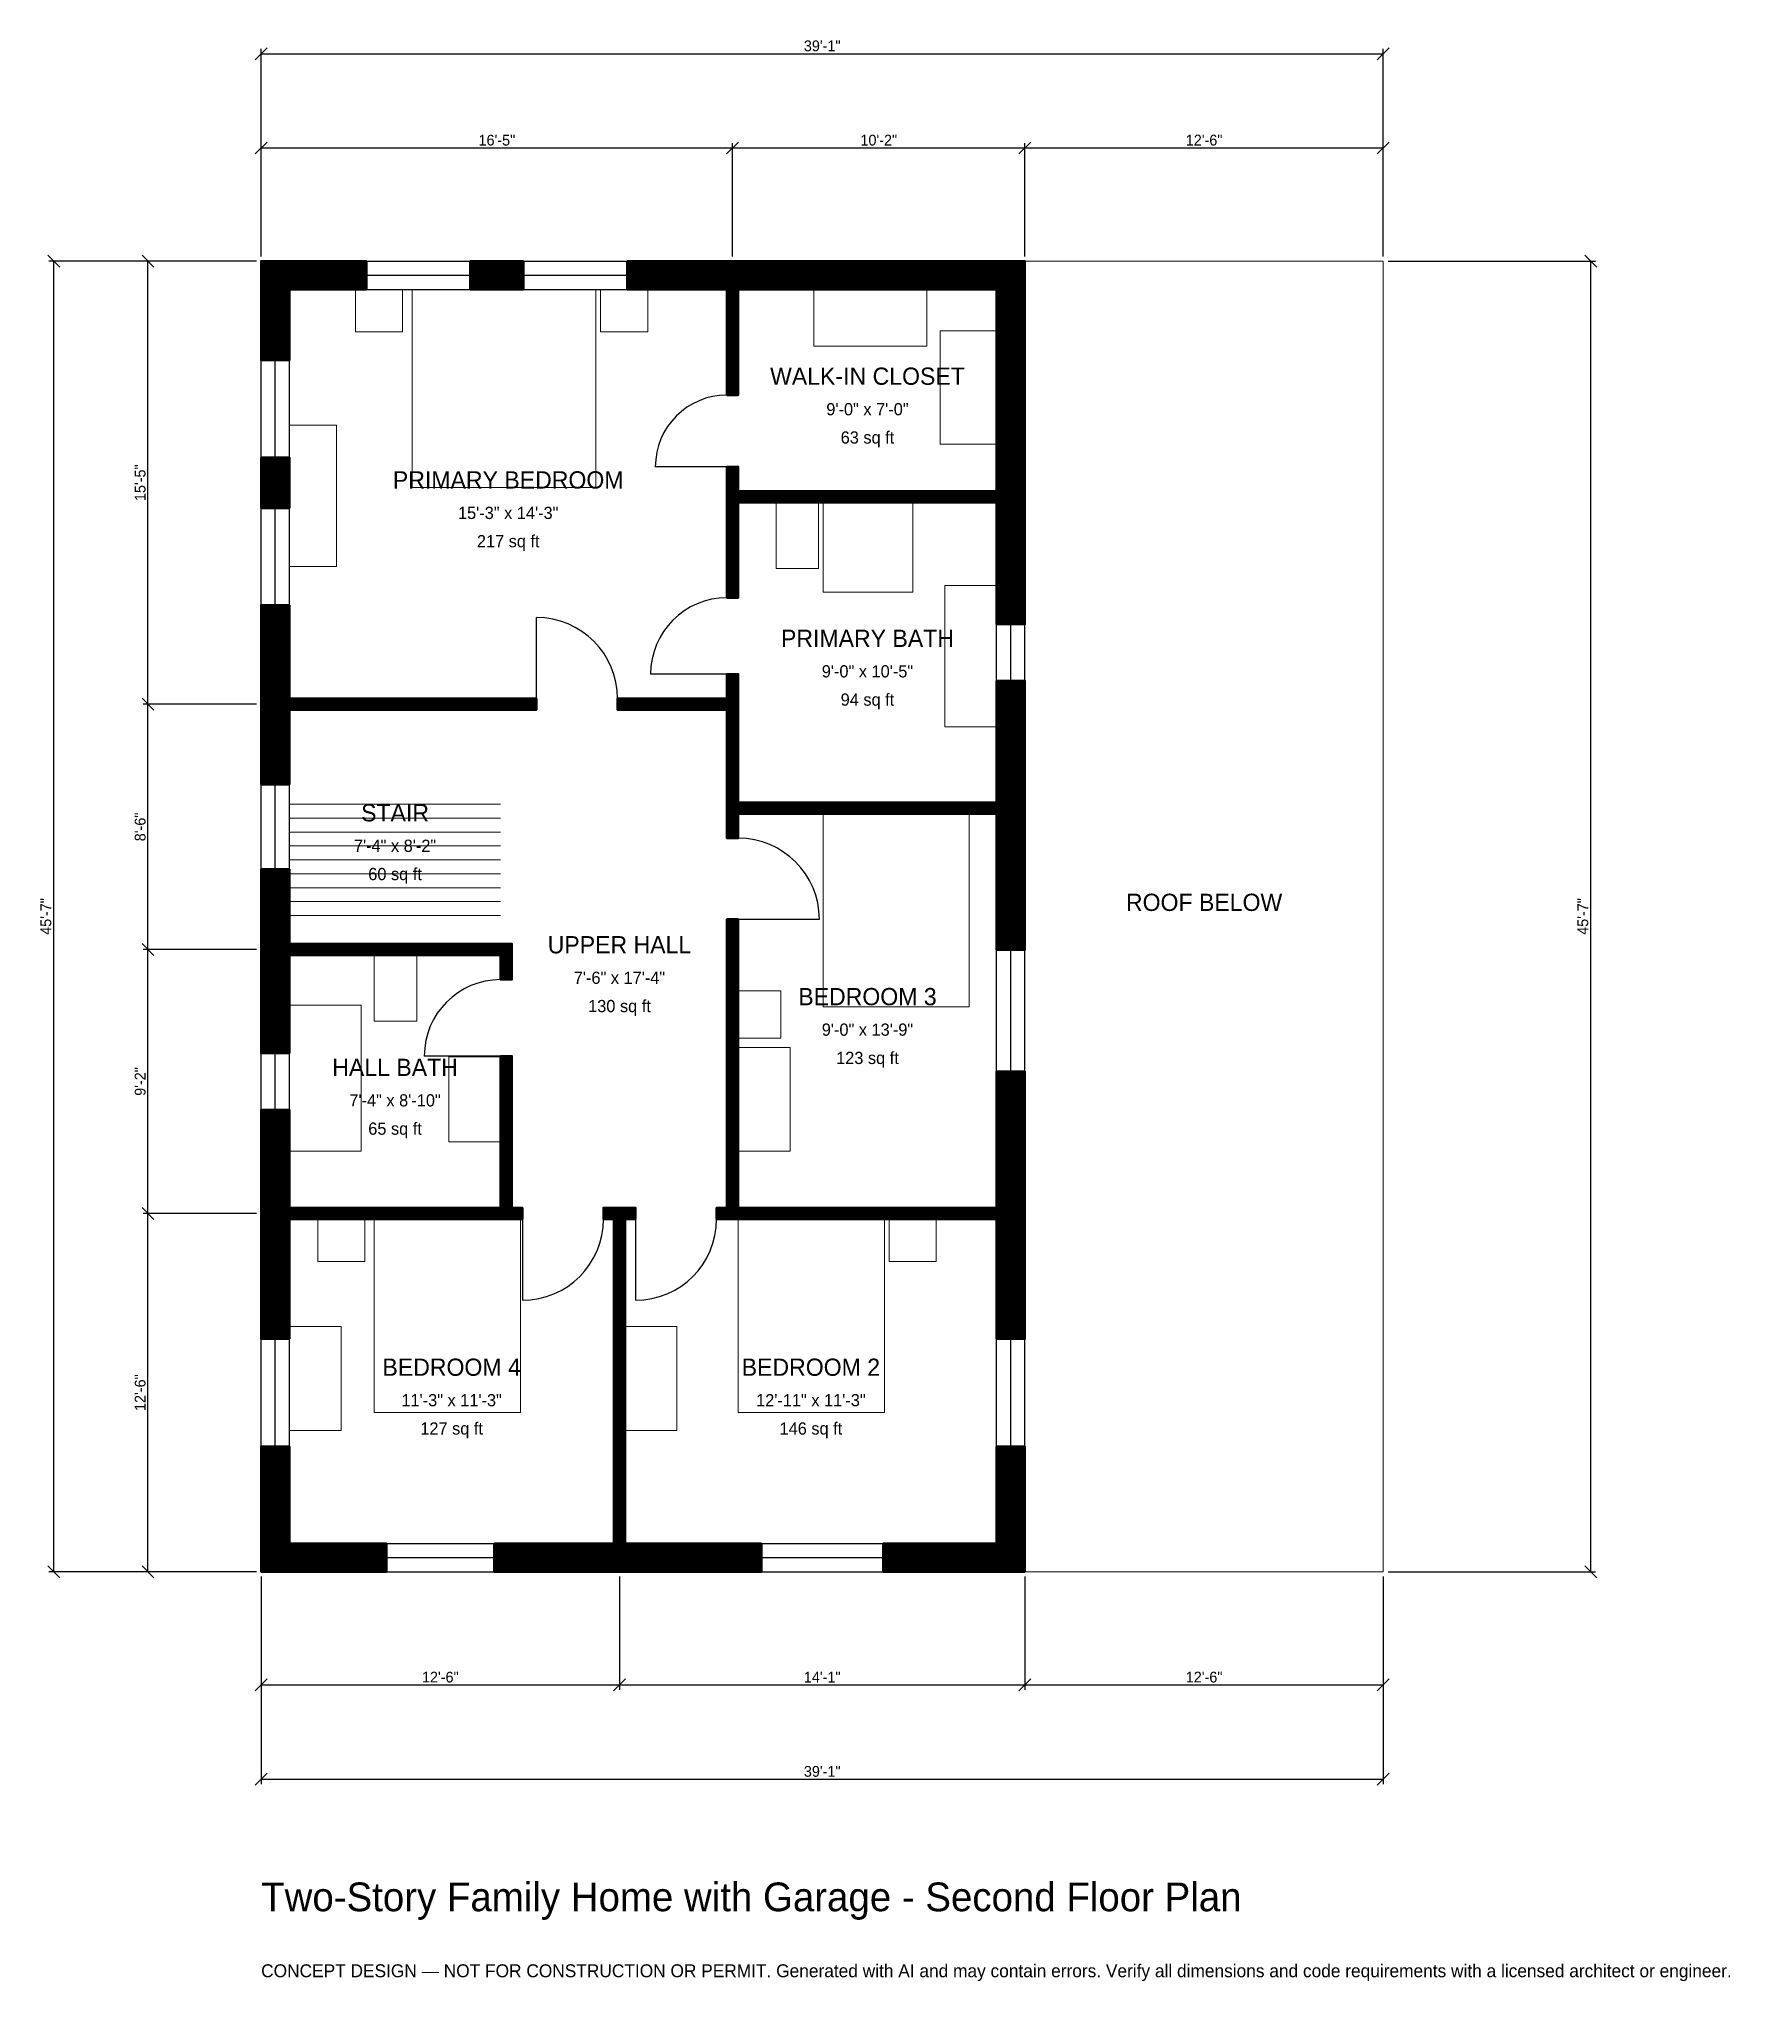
# Model space of a CAD drawing. Header units: inches. Extents: x -93 to 613, y -171 to 640.
import ezdxf
from ezdxf.enums import TextEntityAlignment as Align

# ---------------------------------------------------------------- set-up
doc = ezdxf.new("R2010")
doc.units = ezdxf.units.IN
doc.header["$MEASUREMENT"] = 0
doc.linetypes.add('DASHED', pattern=[0.6, 0.5, -0.1])
for name, color, linetype, lineweight in [('A-ANNO-DIMS', 1, 'Continuous', 13), ('A-ANNO-TEXT', 7, 'Continuous', 18), ('A-AREA-IDEN', 7, 'Continuous', 18), ('A-DOOR', 2, 'Continuous', 25), ('A-FLOR-FIXT', 9, 'Continuous', 13), ('A-FLOR-STRS', 3, 'Continuous', 18), ('A-FURN', 9, 'Continuous', 13), ('A-GLAZ', 4, 'Continuous', 25), ('A-SITE-PAVE', 8, 'Continuous', 13), ('A-WALL', 7, 'Continuous', 50), ('A-WALL-PATT', 8, 'Continuous', 13)]:
    doc.layers.add(name, color=color, linetype=linetype, lineweight=lineweight)
doc.dimstyles.new('PLAN', dxfattribs={"dimtxt": 4.5, "dimasz": 3, "dimexe": 2, "dimexo": 2, "dimgap": 1, "dimtad": 1, "dimdec": 0, "dimlunit": 4, "dimtsz": 2.5, "dimcen": 2.5, "dimclrd": 1, "dimclre": 1, "dimazin": 3, "dimtfac": 1, "dimtmove": 0, "dimatfit": 3})

msp = doc.modelspace()

# ---------------------------------------------------------------- hatches: boundary and pattern name
at = {"layer": 'A-WALL-PATT'}
h = msp.add_hatch(dxfattribs=at)
h.set_pattern_fill('ANSI31', color=8, scale=0.8)
h.paths.add_polyline_path([(143.7008, 0), (97.2441, 0), (97.2441, 11.811), (143.7008, 11.811), (147.2441, 11.811), (147.2441, 147.2441), (142.9134, 147.2441), (142.9134, 151.9685), (147.2441, 151.9685), (151.9685, 151.9685), (156.2992, 151.9685), (156.2992, 147.2441), (151.9685, 147.2441), (151.9685, 11.811), (155.5118, 11.811), (208.8583, 11.811), (208.8583, 0), (155.5118, 0), (151.9685, 0), (151.9685, 0), (147.2441, 0), (147.2441, 0), (143.7008, 0)])
h.paths.add_polyline_path([(11.811, 0), (11.811, 0), (0, 0), (0, 0), (0, 0), (0, 11.811), (0, 11.811), (0, 52.3622), (11.811, 52.3622), (11.811, 11.811), (52.3622, 11.811), (52.3622, 0), (11.811, 0)])
h.paths.add_polyline_path([(0, 143.7008), (0, 147.2441), (0, 147.2441), (0, 151.9685), (0, 151.9685), (0, 155.5118), (0, 192.9134), (11.811, 192.9134), (11.811, 155.5118), (11.811, 151.9685), (100, 151.9685), (100, 215.3543), (104.7244, 215.3543), (104.7244, 151.9685), (109.0551, 151.9685), (109.0551, 147.2441), (104.7244, 147.2441), (100, 147.2441), (11.811, 147.2441), (11.811, 143.7008), (11.811, 97.2441), (0, 97.2441), (0, 143.7008)])
h.paths.add_polyline_path([(0, 253.937), (0, 257.4803), (0, 257.4803), (0, 262.2047), (0, 262.2047), (0, 265.748), (0, 293.3071), (11.811, 293.3071), (11.811, 265.748), (11.811, 262.2047), (100, 262.2047), (104.7244, 262.2047), (104.7244, 257.4803), (104.7244, 247.2441), (100, 247.2441), (100, 257.4803), (11.811, 257.4803), (11.811, 253.937), (11.811, 216.5354), (0, 216.5354), (0, 253.937)])
h.paths.add_polyline_path([(0, 356.2992), (0, 359.8425), (0, 359.8425), (0, 364.5669), (0, 364.5669), (0, 368.1102), (0, 403.6089), (11.811, 403.6089), (11.811, 368.1102), (11.811, 364.5669), (100, 364.5669), (104.7244, 364.5669), (114.9606, 364.5669), (114.9606, 359.8425), (104.7244, 359.8425), (100, 359.8425), (11.811, 359.8425), (11.811, 356.2992), (11.811, 328.7402), (0, 328.7402), (0, 356.2992)])
h.paths.add_polyline_path([(0, 465.2887), (11.811, 465.2887), (11.811, 444.1601), (0, 444.1601), (0, 465.2887)])
h.paths.add_polyline_path([(0, 535.4331), (0, 535.4331), (0, 547.2441), (0, 547.2441), (0, 547.2441), (11.811, 547.2441), (11.811, 547.2441), (43.9633, 547.2441), (43.9633, 535.4331), (11.811, 535.4331), (11.811, 505.8399), (0, 505.8399), (0, 535.4331)])
h.paths.add_polyline_path([(109.5801, 547.2441), (109.5801, 535.4331), (87.2703, 535.4331), (87.2703, 547.2441), (109.5801, 547.2441)])
h.paths.add_polyline_path([(190.9449, 547.2441), (190.9449, 547.2441), (194.4882, 547.2441), (194.4882, 547.2441), (199.2126, 547.2441), (199.2126, 547.2441), (307.0866, 547.2441), (307.0866, 547.2441), (318.8976, 547.2441), (318.8976, 547.2441), (318.8977, 547.2441), (318.8977, 535.4331), (318.8976, 535.4331), (318.8976, 454.7244), (318.8976, 451.1811), (318.8977, 451.1811), (318.8977, 446.4567), (318.8976, 446.4567), (318.8976, 442.9134), (318.8976, 395.6693), (307.0866, 395.6693), (307.0866, 442.9134), (307.0866, 446.4567), (199.2126, 446.4567), (199.2126, 406.6929), (194.4882, 406.6929), (194.4882, 446.4567), (194.4882, 446.4567), (194.4882, 451.1811), (194.4882, 461.4173), (199.2126, 461.4173), (199.2126, 451.1811), (307.0866, 451.1811), (307.0866, 454.7244), (307.0866, 535.4331), (202.7559, 535.4331), (202.7559, 535.4331), (199.2126, 535.4331), (199.2126, 491.3386), (194.4882, 491.3386), (194.4882, 535.4331), (152.8871, 535.4331), (152.8871, 547.2441), (190.9449, 547.2441)])
h.paths.add_polyline_path([(318.8976, 324.8031), (318.8976, 321.2598), (318.8977, 321.2598), (318.8977, 316.5354), (318.8976, 316.5354), (318.8976, 312.9921), (318.8976, 259.6457), (307.0866, 259.6457), (307.0866, 312.9921), (307.0866, 316.5354), (199.2126, 316.5354), (199.2126, 306.2992), (194.4882, 306.2992), (194.4882, 316.5354), (194.4882, 321.2598), (194.4882, 359.8425), (148.8189, 359.8425), (148.8189, 364.5669), (194.4882, 364.5669), (194.4882, 374.8031), (199.2126, 374.8031), (199.2126, 364.5669), (199.2126, 359.8425), (199.2126, 321.2598), (307.0866, 321.2598), (307.0866, 324.8031), (307.0866, 372.0472), (318.8976, 372.0472), (318.8976, 324.8031)])
h.paths.add_polyline_path([(318.8976, 155.5118), (318.8976, 151.9685), (318.8977, 151.9685), (318.8977, 147.2441), (318.8976, 147.2441), (318.8976, 143.7008), (318.8976, 97.2441), (307.0866, 97.2441), (307.0866, 143.7008), (307.0866, 147.2441), (199.2126, 147.2441), (194.4882, 147.2441), (190.1575, 147.2441), (190.1575, 151.9685), (194.4882, 151.9685), (194.4882, 272.4409), (199.2126, 272.4409), (199.2126, 151.9685), (307.0866, 151.9685), (307.0866, 155.5118), (307.0866, 208.8583), (318.8976, 208.8583), (318.8976, 155.5118)])
h.paths.add_polyline_path([(318.8976, 11.811), (318.8977, 11.811), (318.8977, 0), (318.8976, 0), (318.8976, 0), (307.0866, 0), (307.0866, 0), (259.6457, 0), (259.6457, 11.811), (307.0866, 11.811), (307.0866, 52.3622), (318.8976, 52.3622), (318.8976, 11.811)])

# ---------------------------------------------------------------- linework, layer by layer
at = {"layer": 'A-DOOR'}
for p, q in [((194.4882, 461.4173), (164.5669, 461.4173)), ((114.9606, 364.5669), (114.9606, 398.4252)), ((194.4882, 374.8031), (162.5984, 374.8031)), ((199.2126, 272.4409), (233.0709, 272.4409)), ((100, 215.3543), (68.1102, 215.3543)), ((109.0551, 147.2441), (109.0551, 113.3858)), ((156.2992, 147.2441), (156.2992, 113.3858))]:
    msp.add_line(p, q, dxfattribs=at)
for centre, radius, start, end in [((194.4882, 461.4173), 29.9213, 90, 180), ((194.4882, 374.8031), 31.8898, 90, 180), ((114.9606, 364.5669), 33.8583, 0, 90), ((199.2126, 272.4409), 33.8583, 0, 90), ((100, 215.3543), 31.8898, 90, 180), ((109.0551, 147.2441), 33.8583, 270, 360), ((156.2992, 147.2441), 33.8583, 270, 360)]:
    msp.add_arc(centre, radius, start, end, dxfattribs=at)
at = {"layer": 'A-FLOR-FIXT'}
for points in [[(214.9606, 418.8976), (232.6772, 418.8976), (232.6772, 446.4567), (214.9606, 446.4567)], [(234.6457, 409.0551), (272.0472, 409.0551), (272.0472, 446.4567), (234.6457, 446.4567)], [(285.4331, 352.7559), (307.0866, 352.7559), (307.0866, 411.811), (285.4331, 411.811)], [(47.2441, 229.9213), (64.9606, 229.9213), (64.9606, 257.4803), (47.2441, 257.4803)], [(11.811, 175.5906), (41.7323, 175.5906), (41.7323, 236.6142), (11.811, 236.6142)], [(78.3465, 179.5276), (100, 179.5276), (100, 214.9606), (78.3465, 214.9606)]]:
    msp.add_lwpolyline(points, close=True, dxfattribs=at)
at = {"layer": 'A-FLOR-STRS'}
for p, q in [((11.811, 320.4724), (100, 320.4724)), ((11.811, 314.6654), (100, 314.6654)), ((11.811, 308.8583), (100, 308.8583)), ((11.811, 303.0512), (100, 303.0512)), ((11.811, 297.2441), (100, 297.2441)), ((11.811, 291.437), (100, 291.437)), ((11.811, 285.6299), (100, 285.6299)), ((11.811, 279.8228), (100, 279.8228)), ((11.811, 274.0157), (100, 274.0157))]:
    msp.add_line(p, q, dxfattribs=at)
at = {"layer": 'A-FURN'}
for points in [[(39.3701, 517.7165), (59.0551, 517.7165), (59.0551, 535.4331), (39.3701, 535.4331)], [(62.9921, 452.7559), (139.7638, 452.7559), (139.7638, 535.4331), (62.9921, 535.4331)], [(141.7323, 517.7165), (161.4173, 517.7165), (161.4173, 535.4331), (141.7323, 535.4331)], [(230.7087, 511.811), (277.9528, 511.811), (277.9528, 535.4331), (230.7087, 535.4331)], [(283.4646, 470.8661), (307.0866, 470.8661), (307.0866, 518.1102), (283.4646, 518.1102)], [(11.811, 419.685), (31.4961, 419.685), (31.4961, 478.7402), (11.811, 478.7402)], [(234.6457, 235.8268), (295.6693, 235.8268), (295.6693, 316.5354), (234.6457, 316.5354)], [(199.2126, 222.8346), (216.9291, 222.8346), (216.9291, 242.5197), (199.2126, 242.5197)], [(199.2126, 175.5906), (220.8661, 175.5906), (220.8661, 218.8976), (199.2126, 218.8976)], [(23.622, 129.5276), (43.3071, 129.5276), (43.3071, 147.2441), (23.622, 147.2441)], [(47.2441, 66.5354), (108.2677, 66.5354), (108.2677, 147.2441), (47.2441, 147.2441)], [(199.2126, 66.5354), (260.2362, 66.5354), (260.2362, 147.2441), (199.2126, 147.2441)], [(262.2047, 129.5276), (281.8898, 129.5276), (281.8898, 147.2441), (262.2047, 147.2441)], [(11.811, 59.0551), (33.4646, 59.0551), (33.4646, 102.3622), (11.811, 102.3622)], [(151.9685, 59.0551), (173.622, 59.0551), (173.622, 102.3622), (151.9685, 102.3622)]]:
    msp.add_lwpolyline(points, close=True, dxfattribs=at)
at = {"layer": 'A-GLAZ'}
for p, q in [((43.9633, 547.2441), (87.2703, 547.2441)), ((109.5801, 547.2441), (152.8871, 547.2441)), ((43.9633, 541.3386), (87.2703, 541.3386)), ((43.9633, 535.4331), (87.2703, 535.4331)), ((109.5801, 541.3386), (152.8871, 541.3386)), ((109.5801, 535.4331), (152.8871, 535.4331)), ((0, 465.2887), (0, 505.8399)), ((5.9055, 465.2887), (5.9055, 505.8399)), ((11.811, 465.2887), (11.811, 505.8399)), ((0, 403.6089), (0, 444.1601)), ((5.9055, 403.6089), (5.9055, 444.1601)), ((11.811, 403.6089), (11.811, 444.1601)), ((307.0866, 372.0472), (307.0866, 395.6693)), ((312.9921, 372.0472), (312.9921, 395.6693)), ((318.8976, 372.0472), (318.8976, 395.6693)), ((0, 293.3071), (0, 328.7402)), ((5.9055, 293.3071), (5.9055, 328.7402)), ((11.811, 293.3071), (11.811, 328.7402)), ((307.0866, 208.8583), (307.0866, 259.6457)), ((312.9921, 208.8583), (312.9921, 259.6457)), ((318.8976, 208.8583), (318.8976, 259.6457)), ((0, 192.9134), (0, 216.5354)), ((5.9055, 192.9134), (5.9055, 216.5354)), ((11.811, 192.9134), (11.811, 216.5354)), ((0, 52.3622), (0, 97.2441)), ((5.9055, 52.3622), (5.9055, 97.2441)), ((11.811, 52.3622), (11.811, 97.2441)), ((307.0866, 52.3622), (307.0866, 97.2441)), ((312.9921, 52.3622), (312.9921, 97.2441)), ((318.8976, 52.3622), (318.8976, 97.2441)), ((52.3622, 11.811), (97.2441, 11.811)), ((208.8583, 11.811), (259.6457, 11.811)), ((52.3622, 5.9055), (97.2441, 5.9055)), ((52.3622, 0), (97.2441, 0)), ((208.8583, 5.9055), (259.6457, 5.9055)), ((208.8583, 0), (259.6457, 0))]:
    msp.add_line(p, q, dxfattribs=at)
at = {"layer": 'A-SITE-PAVE', "linetype": 'DASHED'}
msp.add_lwpolyline([(318.8976, 0), (468.5039, 0), (468.5039, 547.2441), (318.8976, 547.2441)], close=True, dxfattribs=at)
at = {"layer": 'A-WALL'}
for points in [[(0, 535.4331), (0, 535.4331), (0, 547.2441), (0, 547.2441), (0, 547.2441), (11.811, 547.2441), (11.811, 547.2441), (43.9633, 547.2441), (43.9633, 535.4331), (11.811, 535.4331), (11.811, 505.8399), (0, 505.8399), (0, 535.4331)], [(109.5801, 547.2441), (109.5801, 535.4331), (87.2703, 535.4331), (87.2703, 547.2441), (109.5801, 547.2441)], [(190.9449, 547.2441), (190.9449, 547.2441), (194.4882, 547.2441), (194.4882, 547.2441), (199.2126, 547.2441), (199.2126, 547.2441), (307.0866, 547.2441), (307.0866, 547.2441), (318.8976, 547.2441), (318.8976, 547.2441), (318.8977, 547.2441), (318.8977, 535.4331), (318.8976, 535.4331), (318.8976, 454.7244), (318.8976, 451.1811), (318.8977, 451.1811), (318.8977, 446.4567), (318.8976, 446.4567), (318.8976, 442.9134), (318.8976, 395.6693), (307.0866, 395.6693), (307.0866, 442.9134), (307.0866, 446.4567), (199.2126, 446.4567), (199.2126, 406.6929), (194.4882, 406.6929), (194.4882, 446.4567), (194.4882, 446.4567), (194.4882, 451.1811), (194.4882, 461.4173), (199.2126, 461.4173), (199.2126, 451.1811), (307.0866, 451.1811), (307.0866, 454.7244), (307.0866, 535.4331), (202.7559, 535.4331), (202.7559, 535.4331), (199.2126, 535.4331), (199.2126, 491.3386), (194.4882, 491.3386), (194.4882, 535.4331), (152.8871, 535.4331), (152.8871, 547.2441), (190.9449, 547.2441)], [(0, 465.2887), (11.811, 465.2887), (11.811, 444.1601), (0, 444.1601), (0, 465.2887)], [(0, 356.2992), (0, 359.8425), (0, 359.8425), (0, 364.5669), (0, 364.5669), (0, 368.1102), (0, 403.6089), (11.811, 403.6089), (11.811, 368.1102), (11.811, 364.5669), (100, 364.5669), (104.7244, 364.5669), (114.9606, 364.5669), (114.9606, 359.8425), (104.7244, 359.8425), (100, 359.8425), (11.811, 359.8425), (11.811, 356.2992), (11.811, 328.7402), (0, 328.7402), (0, 356.2992)], [(318.8976, 324.8031), (318.8976, 321.2598), (318.8977, 321.2598), (318.8977, 316.5354), (318.8976, 316.5354), (318.8976, 312.9921), (318.8976, 259.6457), (307.0866, 259.6457), (307.0866, 312.9921), (307.0866, 316.5354), (199.2126, 316.5354), (199.2126, 306.2992), (194.4882, 306.2992), (194.4882, 316.5354), (194.4882, 321.2598), (194.4882, 359.8425), (148.8189, 359.8425), (148.8189, 364.5669), (194.4882, 364.5669), (194.4882, 374.8031), (199.2126, 374.8031), (199.2126, 364.5669), (199.2126, 359.8425), (199.2126, 321.2598), (307.0866, 321.2598), (307.0866, 324.8031), (307.0866, 372.0472), (318.8976, 372.0472), (318.8976, 324.8031)], [(0, 253.937), (0, 257.4803), (0, 257.4803), (0, 262.2047), (0, 262.2047), (0, 265.748), (0, 293.3071), (11.811, 293.3071), (11.811, 265.748), (11.811, 262.2047), (100, 262.2047), (104.7244, 262.2047), (104.7244, 257.4803), (104.7244, 247.2441), (100, 247.2441), (100, 257.4803), (11.811, 257.4803), (11.811, 253.937), (11.811, 216.5354), (0, 216.5354), (0, 253.937)], [(318.8976, 155.5118), (318.8976, 151.9685), (318.8977, 151.9685), (318.8977, 147.2441), (318.8976, 147.2441), (318.8976, 143.7008), (318.8976, 97.2441), (307.0866, 97.2441), (307.0866, 143.7008), (307.0866, 147.2441), (199.2126, 147.2441), (194.4882, 147.2441), (190.1575, 147.2441), (190.1575, 151.9685), (194.4882, 151.9685), (194.4882, 272.4409), (199.2126, 272.4409), (199.2126, 151.9685), (307.0866, 151.9685), (307.0866, 155.5118), (307.0866, 208.8583), (318.8976, 208.8583), (318.8976, 155.5118)], [(0, 143.7008), (0, 147.2441), (0, 147.2441), (0, 151.9685), (0, 151.9685), (0, 155.5118), (0, 192.9134), (11.811, 192.9134), (11.811, 155.5118), (11.811, 151.9685), (100, 151.9685), (100, 215.3543), (104.7244, 215.3543), (104.7244, 151.9685), (109.0551, 151.9685), (109.0551, 147.2441), (104.7244, 147.2441), (100, 147.2441), (11.811, 147.2441), (11.811, 143.7008), (11.811, 97.2441), (0, 97.2441), (0, 143.7008)], [(143.7008, 0), (97.2441, 0), (97.2441, 11.811), (143.7008, 11.811), (147.2441, 11.811), (147.2441, 147.2441), (142.9134, 147.2441), (142.9134, 151.9685), (147.2441, 151.9685), (151.9685, 151.9685), (156.2992, 151.9685), (156.2992, 147.2441), (151.9685, 147.2441), (151.9685, 11.811), (155.5118, 11.811), (208.8583, 11.811), (208.8583, 0), (155.5118, 0), (151.9685, 0), (151.9685, 0), (147.2441, 0), (147.2441, 0), (143.7008, 0)], [(11.811, 0), (11.811, 0), (0, 0), (0, 0), (0, 0), (0, 11.811), (0, 11.811), (0, 52.3622), (11.811, 52.3622), (11.811, 11.811), (52.3622, 11.811), (52.3622, 0), (11.811, 0)], [(318.8976, 11.811), (318.8977, 11.811), (318.8977, 0), (318.8976, 0), (318.8976, 0), (307.0866, 0), (307.0866, 0), (259.6457, 0), (259.6457, 11.811), (307.0866, 11.811), (307.0866, 52.3622), (318.8976, 52.3622), (318.8976, 11.811)]]:
    msp.add_lwpolyline(points, close=True, dxfattribs=at)

# ---------------------------------------------------------------- texts
at = {"layer": 'A-ANNO-TEXT'}
for s, height, p in [('Two-Story Family Home with Garage - Second Floor Plan', 12, (0, -141.7323)), ('CONCEPT DESIGN — NOT FOR CONSTRUCTION OR PERMIT. Generated with AI and may contain errors. Verify all dimensions and code requirements with a licensed architect or engineer.', 5.4, (0, -169.2913))]:
    msp.add_text(s, height=height, dxfattribs=at).set_placement(p)
at = {"layer": 'A-AREA-IDEN'}
for s, height, p in [('WALK-IN CLOSET', 7.2, (253.1496, 499.2126)), ('9\'-0" x 7\'-0"', 5.1, (253.1496, 485.4331)), ('63 sq ft', 5.1, (253.1496, 473.622)), ('PRIMARY BEDROOM', 7.2, (103.1496, 455.9055)), ('15\'-3" x 14\'-3"', 5.1, (103.1496, 442.126)), ('217 sq ft', 5.1, (103.1496, 430.315)), ('PRIMARY BATH', 7.2, (253.1496, 389.7638)), ('9\'-0" x 10\'-5"', 5.1, (253.1496, 375.9843)), ('94 sq ft', 5.1, (253.1496, 364.1732)), ('STAIR', 7.2, (55.9055, 316.9291)), ('7\'-4" x 8\'-2"', 5.1, (55.9055, 303.1496)), ('60 sq ft', 5.1, (55.9055, 291.3386)), ('ROOF BELOW', 7.2, (393.7008, 279.5276)), ('UPPER HALL', 7.2, (149.6063, 261.811)), ('7\'-6" x 17\'-4"', 5.1, (149.6063, 248.0315)), ('BEDROOM 3', 7.2, (253.1496, 240.1575)), ('130 sq ft', 5.1, (149.6063, 236.2205)), ('9\'-0" x 13\'-9"', 5.1, (253.1496, 226.378)), ('HALL BATH', 7.2, (55.9055, 210.6299)), ('123 sq ft', 5.1, (253.1496, 214.5669)), ('7\'-4" x 8\'-10"', 5.1, (55.9055, 196.8504)), ('65 sq ft', 5.1, (55.9055, 185.0394)), ('BEDROOM 4', 7.2, (79.5276, 85.4331)), ('BEDROOM 2', 7.2, (229.5276, 85.4331)), ('11\'-3" x 11\'-3"', 5.1, (79.5276, 71.6535)), ('12\'-11" x 11\'-3"', 5.1, (229.5276, 71.6535)), ('127 sq ft', 5.1, (79.5276, 59.8425)), ('146 sq ft', 5.1, (229.5276, 59.8425))]:
    msp.add_text(s, height=height, dxfattribs=at).set_placement(p, align=Align.MIDDLE_CENTER)

# ---------------------------------------------------------------- dimensions: what is measured, and where the dimension line sits
at = {"layer": 'A-ANNO-DIMS'}
for base, p1, p2, text in [((0, 633.8583), (0, 547.2441), (468.5039, 547.2441), '39\'-1"'), ((0, 594.4882), (0, 547.2441), (196.8504, 547.2441), '16\'-5"'), ((196.8504, 594.4882), (196.8504, 547.2441), (318.8976, 547.2441), '10\'-2"'), ((318.8976, 594.4882), (318.8976, 547.2441), (468.5039, 547.2441), '12\'-6"'), ((0, -47.2441), (0, 0), (149.6063, 0), '12\'-6"'), ((0, -86.6142), (0, 0), (468.5039, 0), '39\'-1"'), ((149.6063, -47.2441), (149.6063, 0), (318.8976, 0), '14\'-1"'), ((318.8976, -47.2441), (318.8976, 0), (468.5039, 0), '12\'-6"')]:
    msp.add_linear_dim(base=base, p1=p1, p2=p2, text=text, dimstyle='PLAN', dxfattribs=at).render()
for base, p1, p2, text in [((-86.6142, 0), (0, 0), (0, 547.2441), '45\'-7"'), ((-47.2441, 362.2047), (0, 362.2047), (0, 547.2441), '15\'-5"'), ((555.1181, 0), (468.5039, 0), (468.5039, 547.2441), '45\'-7"'), ((-47.2441, 259.8425), (0, 259.8425), (0, 362.2047), '8\'-6"'), ((-47.2441, 149.6063), (0, 149.6063), (0, 259.8425), '9\'-2"'), ((-47.2441, 0), (0, 0), (0, 149.6063), '12\'-6"')]:
    msp.add_linear_dim(base=base, p1=p1, p2=p2, angle=90, text=text, dimstyle='PLAN', dxfattribs=at).render()

doc.saveas('drawing.dxf')
